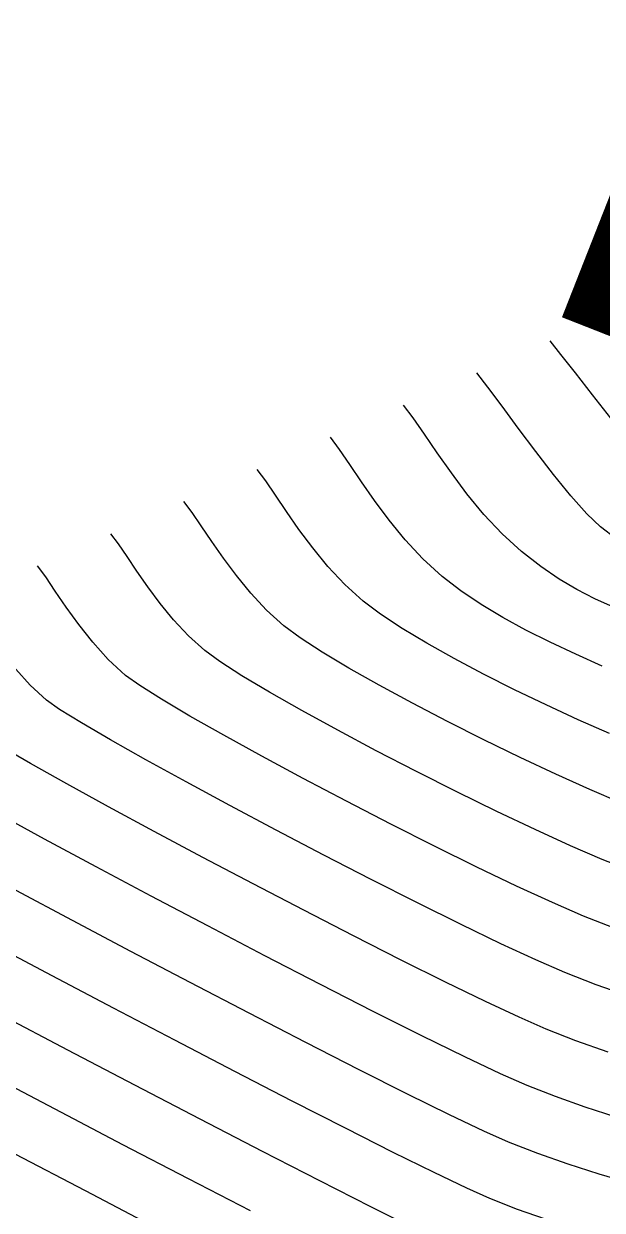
# Model space of a CAD drawing. Header units: feet. Extents: x 26064 to 27719, y 16802 to 28989.
# Drawn here: x 26190.41 to 26213.23, y 18081.21 to 18128 of the extents above; entities that cross this region are included whole.
import ezdxf

# ---------------------------------------------------------------- set-up
doc = ezdxf.new("R2010")
doc.units = ezdxf.units.FT
doc.header["$LTSCALE"] = 50
doc.header["$MEASUREMENT"] = 0
doc.linetypes.add('HIDDEN', pattern=[0.375, 0.25, -0.125])
doc.linetypes.add('HIDN25', pattern=[0.0938, 0.0625, -0.0313])
for name, color, linetype in [('CONT-MJR', 160, 'HIDDEN'), ('CONT-MNR', 55, 'HIDN25'), ('WATER', 5, 'Continuous')]:
    doc.layers.add(name, color=color, linetype=linetype)

msp = doc.modelspace()

# ---------------------------------------------------------------- linework, layer by layer
at = {"layer": 'CONT-MJR', "color": 7}
for p, q in [((26205.77532, 18112.45261, 595), (26205.39533, 18112.96164, 595)), ((26206.21773, 18111.81424, 595), (26205.77532, 18112.45261, 595)), ((26206.71998, 18111.08072, 595), (26206.21773, 18111.81424, 595)), ((26207.27951, 18110.28626, 595), (26206.71998, 18111.08072, 595)), ((26207.89374, 18109.46507, 595), (26207.27951, 18110.28626, 595)), ((26208.56012, 18108.65135, 595), (26207.89374, 18109.46507, 595)), ((26209.27606, 18107.8793, 595), (26208.56012, 18108.65135, 595)), ((26210.039, 18107.18313, 595), (26209.27606, 18107.8793, 595)), ((26210.79976, 18106.59275, 595), (26210.039, 18107.18313, 595)), ((26191.28287, 18106.18158, 600), (26190.96003, 18106.62031, 600)), ((26191.65877, 18105.62755, 600), (26191.28287, 18106.18158, 600)), ((26211.52375, 18106.10043, 595), (26210.79976, 18106.59275, 595)), ((26212.23033, 18105.68386, 595), (26211.52375, 18106.10043, 595)), ((26212.93884, 18105.32074, 595), (26212.23033, 18105.68386, 595)), ((26192.09049, 18104.99171, 600), (26191.65877, 18105.62755, 600)), ((26213.66862, 18104.98877, 595), (26212.93884, 18105.32074, 595)), ((26192.58083, 18104.30758, 600), (26192.09049, 18104.99171, 600)), ((26193.13257, 18103.60867, 600), (26192.58083, 18104.30758, 600)), ((26193.7485, 18102.9285, 600), (26193.13257, 18103.60867, 600)), ((26194.4314, 18102.30059, 600), (26193.7485, 18102.9285, 600)), ((26194.98591, 18101.90256, 600), (26194.4314, 18102.30059, 600)), ((26195.84656, 18101.36063, 600), (26194.98591, 18101.90256, 600)), ((26196.96779, 18100.69897, 600), (26195.84656, 18101.36063, 600)), ((26198.30403, 18099.94174, 600), (26196.96779, 18100.69897, 600)), ((26199.80971, 18099.11311, 600), (26198.30403, 18099.94174, 600)), ((26201.43927, 18098.23723, 600), (26199.80971, 18099.11311, 600)), ((26203.14714, 18097.33827, 600), (26201.43927, 18098.23723, 600)), ((26204.88775, 18096.4404, 600), (26203.14714, 18097.33827, 600)), ((26206.61554, 18095.56777, 600), (26204.88775, 18096.4404, 600)), ((26208.28493, 18094.74456, 600), (26206.61554, 18095.56777, 600)), ((26209.85036, 18093.99492, 600), (26208.28493, 18094.74456, 600)), ((26211.26627, 18093.34302, 600), (26209.85036, 18093.99492, 600)), ((26212.48709, 18092.81303, 600), (26211.26627, 18093.34302, 600)), ((26213.67669, 18092.34723, 600), (26212.48709, 18092.81303, 600)), ((26191.53054, 18090.45762, 605), (26189.16941, 18091.71064, 605)), ((26193.94868, 18089.1824, 605), (26191.53054, 18090.45762, 605)), ((26196.36924, 18087.91403, 605), (26193.94868, 18089.1824, 605)), ((26198.73763, 18086.68159, 605), (26196.36924, 18087.91403, 605)), ((26200.99925, 18085.51415, 605), (26198.73763, 18086.68159, 605)), ((26203.09951, 18084.44077, 605), (26200.99925, 18085.51415, 605)), ((26204.98382, 18083.49053, 605), (26203.09951, 18084.44077, 605)), ((26206.59757, 18082.69249, 605), (26204.98382, 18083.49053, 605)), ((26207.88619, 18082.07573, 605), (26206.59757, 18082.69249, 605)), ((26208.79507, 18081.66931, 605), (26207.88619, 18082.07573, 605)), ((26209.8873, 18081.2414, 605), (26208.79507, 18081.66931, 605)), ((26210.99563, 18080.85331, 605), (26209.8873, 18081.2414, 605))]:
    msp.add_line(p, q, dxfattribs=at)
at = {"layer": 'CONT-MNR', "color": 7, "extrusion": (0.783176, 0.6218, 0)}
msp.add_line((26211.59838, 18114.95792, 593), (26211.16945, 18115.49817, 593), dxfattribs=at)
at = {"layer": 'CONT-MNR', "color": 7, "extrusion": (0.786305, 0.617839, 0)}
msp.add_line((26212.17261, 18114.22712, 593), (26211.59838, 18114.95792, 593), dxfattribs=at)
at = {"layer": 'CONT-MNR', "color": 7, "extrusion": (0.791498, 0.611172, 0)}
msp.add_line((26208.71925, 18113.66415, 594), (26208.28239, 18114.22991, 594), dxfattribs=at)
at = {"layer": 'CONT-MNR', "color": 7, "extrusion": (0.787041, 0.616901, 0)}
msp.add_line((26212.84477, 18113.36958, 593), (26212.17261, 18114.22712, 593), dxfattribs=at)
at = {"layer": 'CONT-MNR', "color": 7}
for p, q in [((26209.27552, 18112.91818, 594), (26208.71925, 18113.66415, 594)), ((26209.91619, 18112.05453, 594), (26209.27552, 18112.91818, 594)), ((26199.95752, 18109.97185, 597), (26199.62121, 18110.42511, 597)), ((26204.24602, 18109.19531, 596), (26203.72997, 18109.93712, 596)), ((26200.77794, 18108.76224, 597), (26200.34235, 18109.40856, 597)), ((26201.26655, 18108.05988, 597), (26200.77794, 18108.76224, 597)), ((26197.82592, 18107.58736, 598), (26197.41479, 18108.19739, 598)), ((26213.77559, 18107.69199, 594), (26213.16052, 18108.15963, 594)), ((26194.14562, 18107.48623, 599), (26193.84709, 18107.88857, 599)), ((26198.28709, 18106.92445, 598), (26197.82592, 18107.58736, 598)), ((26194.48723, 18106.98621, 599), (26194.14562, 18107.48623, 599)), ((26202.41177, 18106.59506, 597), (26201.81041, 18107.32849, 597)), ((26206.91748, 18106.20662, 596), (26206.15379, 18106.89998, 596)), ((26195.30762, 18105.78902, 599), (26194.8739, 18106.41248, 599)), ((26203.07288, 18105.8866, 597), (26202.41177, 18106.59506, 597)), ((26199.99197, 18104.87322, 598), (26199.36799, 18105.54189, 598)), ((26196.32421, 18104.48873, 599), (26195.7904, 18105.13977, 599)), ((26200.67444, 18104.2536, 598), (26199.99197, 18104.87322, 598)), ((26210.21933, 18104.08763, 596), (26209.31115, 18104.58409, 596)), ((26206.30735, 18103.56591, 597), (26205.33132, 18104.15237, 597)), ((26198.14797, 18102.84289, 599), (26197.55292, 18103.27709, 599)), ((26203.22899, 18102.59042, 598), (26202.17942, 18103.21816, 598)), ((26190.67311, 18101.90958, 601), (26190.09878, 18102.54381, 601)), ((26200.10261, 18101.64131, 599), (26199.01182, 18102.29038, 599)), ((26209.76969, 18101.73533, 597), (26208.55146, 18102.34746, 597)), ((26191.30988, 18101.32408, 601), (26190.67311, 18101.90958, 601)), ((26205.74079, 18101.20361, 598), (26204.42821, 18101.91299, 598)), ((26208.56081, 18099.76004, 598), (26207.13043, 18100.48005, 598)), ((26209.99565, 18099.06133, 598), (26208.56081, 18099.76004, 598)), ((26190.68689, 18098.82193, 602), (26189.52483, 18099.49303, 602)), ((26192.11218, 18098.02337, 602), (26190.68689, 18098.82193, 602)), ((26211.39865, 18098.40168, 598), (26209.99565, 18099.06133, 598)), ((26207.49566, 18097.70845, 599), (26205.89803, 18098.51421, 599)), ((26193.75122, 18097.12368, 602), (26192.11218, 18098.02337, 602)), ((26209.06908, 18096.93658, 599), (26207.49566, 18097.70845, 599)), ((26191.23405, 18095.8486, 603), (26189.38591, 18096.8565, 603)), ((26195.55452, 18096.14918, 602), (26193.75122, 18097.12368, 602)), ((26197.47258, 18095.1262, 602), (26195.55452, 18096.14918, 602)), ((26199.45593, 18094.08104, 602), (26197.47258, 18095.1262, 602)), ((26204.11593, 18094.25543, 601), (26202.24454, 18095.21842, 601)), ((26205.93726, 18093.33421, 601), (26204.11593, 18094.25543, 601)), ((26194.64098, 18091.41668, 604), (26192.33311, 18092.63833, 604)), ((26199.91669, 18091.24918, 603), (26197.67141, 18092.42093, 603)), ((26196.98317, 18090.18657, 604), (26194.64098, 18091.41668, 604)), ((26212.98472, 18090.10166, 601), (26211.74868, 18090.58428, 601)), ((26204.19983, 18089.05171, 603), (26202.11265, 18090.11556, 603)), ((26192.15832, 18087.5264, 606), (26189.51691, 18088.91952, 606)), ((26206.11879, 18088.08927, 603), (26204.19983, 18089.05171, 603)), ((26212.18591, 18087.89563, 602), (26211.01028, 18088.35554, 602)), ((26213.45515, 18087.44857, 602), (26212.18591, 18087.89563, 602)), ((26191.64731, 18085.19827, 607), (26188.93579, 18086.62537, 607)), ((26211.38612, 18085.69002, 603), (26210.27188, 18086.1268, 603)), ((26209.53348, 18083.89805, 604), (26208.55306, 18084.33437, 604)), ((26196.9147, 18082.44567, 607), (26194.32618, 18083.79481, 607)), ((26202.09058, 18082.36694, 606), (26199.82555, 18083.52934, 606)), ((26213.1117, 18082.63904, 604), (26211.88428, 18083.0292, 604)), ((26199.3552, 18081.18159, 607), (26196.9147, 18082.44567, 607)), ((26205.81546, 18080.4936, 606), (26204.10772, 18081.34411, 606))]:
    msp.add_line(p, q, dxfattribs=at)
at = {"layer": 'CONT-MNR', "color": 7, "extrusion": (0.786524, 0.61756, 0)}
msp.add_line((26213.5675, 18112.44911, 593), (26212.84477, 18113.36958, 593), dxfattribs=at)
at = {"layer": 'CONT-MNR', "color": 7, "extrusion": (0.799592, 0.600544, 0)}
msp.add_line((26210.60627, 18111.13574, 594), (26209.91619, 18112.05453, 594), dxfattribs=at)
at = {"layer": 'CONT-MNR', "color": 7, "extrusion": (0.803079, 0.595873, 0)}
for p, q in [((26202.86346, 18111.21466, 596), (26202.50827, 18111.69337, 596)), ((26197.05157, 18108.72904, 598), (26196.73415, 18109.15684, 598))]:
    msp.add_line(p, q, dxfattribs=at)
at = {"layer": 'CONT-MNR', "color": 7, "extrusion": (0.825702, 0.564107, 0)}
for p, q in [((26203.26991, 18110.61974, 596), (26202.86346, 18111.21466, 596)), ((26200.34235, 18109.40856, 597), (26199.95752, 18109.97185, 597)), ((26197.41479, 18108.19739, 598), (26197.05157, 18108.72904, 598))]:
    msp.add_line(p, q, dxfattribs=at)
at = {"layer": 'CONT-MNR', "color": 7, "extrusion": (0.791203, 0.611554, 0)}
msp.add_line((26211.31074, 18110.22432, 594), (26210.60627, 18111.13574, 594), dxfattribs=at)
at = {"layer": 'CONT-MNR', "color": 7, "extrusion": (0.829248, 0.558881, 0)}
for p, q in [((26203.72997, 18109.93712, 596), (26203.26991, 18110.61974, 596)), ((26194.8739, 18106.41248, 599), (26194.48723, 18106.98621, 599))]:
    msp.add_line(p, q, dxfattribs=at)
at = {"layer": 'CONT-MNR', "color": 7, "extrusion": (0.77605, 0.630672, 0)}
msp.add_line((26211.99461, 18109.38281, 594), (26211.31074, 18110.22432, 594), dxfattribs=at)
at = {"layer": 'CONT-MNR', "color": 7, "extrusion": (0.802459, 0.596707, 0)}
for p, q in [((26204.82042, 18108.42284, 596), (26204.24602, 18109.19531, 596)), ((26201.81041, 18107.32849, 597), (26201.26655, 18108.05988, 597)), ((26198.80041, 18106.23413, 598), (26198.28709, 18106.92445, 598)), ((26195.7904, 18105.13977, 599), (26195.30762, 18105.78902, 599))]:
    msp.add_line(p, q, dxfattribs=at)
at = {"layer": 'CONT-MNR', "color": 7, "extrusion": (0.748469, 0.663169, 0)}
msp.add_line((26212.62287, 18108.67374, 594), (26211.99461, 18109.38281, 594), dxfattribs=at)
at = {"layer": 'CONT-MNR', "color": 7, "extrusion": (-0.691103, -0.722756, 0)}
msp.add_line((26213.16052, 18108.15963, 594), (26212.62287, 18108.67374, 594), dxfattribs=at)
at = {"layer": 'CONT-MNR', "color": 7, "extrusion": (0.773293, 0.634048, 0)}
for p, q in [((26205.45556, 18107.64823, 596), (26204.82042, 18108.42284, 596)), ((26199.36799, 18105.54189, 598), (26198.80041, 18106.23413, 598))]:
    msp.add_line(p, q, dxfattribs=at)
at = {"layer": 'CONT-MNR', "color": 7, "extrusion": (0.731121, 0.682248, 0)}
for p, q in [((26206.15379, 18106.89998, 596), (26205.45556, 18107.64823, 596)), ((26196.91106, 18103.85985, 599), (26196.32421, 18104.48873, 599))]:
    msp.add_line(p, q, dxfattribs=at)
at = {"layer": 'CONT-MNR', "color": 7, "extrusion": (0.608956, 0.793204, 0)}
msp.add_line((26207.65696, 18105.63891, 596), (26206.91748, 18106.20662, 596), dxfattribs=at)
at = {"layer": 'CONT-MNR', "color": 7, "extrusion": (-0.67219, -0.740379, 0)}
for p, q in [((26203.79596, 18105.23011, 597), (26203.07288, 18105.8866, 597)), ((26197.55292, 18103.27709, 599), (26196.91106, 18103.85985, 599))]:
    msp.add_line(p, q, dxfattribs=at)
at = {"layer": 'CONT-MNR', "color": 7, "extrusion": (-0.601664, -0.798749, 0)}
msp.add_line((26204.48589, 18104.71042, 597), (26203.79596, 18105.23011, 597), dxfattribs=at)
at = {"layer": 'CONT-MNR', "color": 7, "extrusion": (-0.559458, -0.828859, 0)}
msp.add_line((26208.45593, 18105.09962, 596), (26207.65696, 18105.63891, 596), dxfattribs=at)
at = {"layer": 'CONT-MNR', "color": 7, "extrusion": (0.516269, 0.856426, 0)}
msp.add_line((26209.31115, 18104.58409, 596), (26208.45593, 18105.09962, 596), dxfattribs=at)
at = {"layer": 'CONT-MNR', "color": 7, "extrusion": (-0.550881, -0.834584, 0)}
msp.add_line((26205.33132, 18104.15237, 597), (26204.48589, 18104.71042, 597), dxfattribs=at)
at = {"layer": 'CONT-MNR', "color": 7, "extrusion": (-0.595263, -0.803531, 0)}
msp.add_line((26201.3158, 18103.77847, 598), (26200.67444, 18104.2536, 598), dxfattribs=at)
at = {"layer": 'CONT-MNR', "color": 7, "extrusion": (-0.449527, -0.893267, 0)}
msp.add_line((26211.17723, 18103.60558, 596), (26210.21933, 18104.08763, 596), dxfattribs=at)
at = {"layer": 'CONT-MNR', "color": 7, "extrusion": (-0.544278, -0.838905, 0)}
msp.add_line((26202.17942, 18103.21816, 598), (26201.3158, 18103.77847, 598), dxfattribs=at)
at = {"layer": 'CONT-MNR', "color": 7, "extrusion": (-0.488116, -0.872779, 0)}
msp.add_line((26207.38903, 18102.96096, 597), (26206.30735, 18103.56591, 597), dxfattribs=at)
at = {"layer": 'CONT-MNR', "color": 7, "extrusion": (-0.425563, -0.904929, 0)}
msp.add_line((26212.18158, 18103.13326, 596), (26211.17723, 18103.60558, 596), dxfattribs=at)
at = {"layer": 'CONT-MNR', "color": 7, "extrusion": (0.46676, 0.884384, 0)}
msp.add_line((26208.55146, 18102.34746, 597), (26207.38903, 18102.96096, 597), dxfattribs=at)
at = {"layer": 'CONT-MNR', "color": 7, "extrusion": (-0.407363, -0.913266, 0)}
msp.add_line((26213.22911, 18102.66601, 596), (26212.18158, 18103.13326, 596), dxfattribs=at)
at = {"layer": 'CONT-MNR', "color": 7, "extrusion": (-0.538809, -0.842428, 0)}
msp.add_line((26199.01182, 18102.29038, 599), (26198.14797, 18102.84289, 599), dxfattribs=at)
at = {"layer": 'CONT-MNR', "color": 7, "extrusion": (-0.491843, -0.870684, 0)}
msp.add_line((26204.42821, 18101.91299, 598), (26203.22899, 18102.59042, 598), dxfattribs=at)
at = {"layer": 'CONT-MNR', "color": 7, "extrusion": (0.493478, 0.869758, 0)}
msp.add_line((26201.37849, 18100.91741, 599), (26200.10261, 18101.64131, 599), dxfattribs=at)
at = {"layer": 'CONT-MNR', "color": 7, "extrusion": (0.433455, 0.901175, 0)}
msp.add_line((26211.01882, 18101.13451, 597), (26209.76969, 18101.73533, 597), dxfattribs=at)
at = {"layer": 'CONT-MNR', "color": 7, "extrusion": (0.575919, 0.817507, 0)}
msp.add_line((26191.83013, 18100.95757, 601), (26191.30988, 18101.32408, 601), dxfattribs=at)
at = {"layer": 'CONT-MNR', "color": 7, "extrusion": (-0.461833, -0.886967, 0)}
msp.add_line((26207.13043, 18100.48005, 598), (26205.74079, 18101.20361, 598), dxfattribs=at)
at = {"layer": 'CONT-MNR', "color": 7, "extrusion": (-0.419237, -0.907877, 0)}
msp.add_line((26212.27391, 18100.55494, 597), (26211.01882, 18101.13451, 597), dxfattribs=at)
at = {"layer": 'CONT-MNR', "color": 7, "extrusion": (-0.526011, -0.850478, 0)}
msp.add_line((26192.68958, 18100.42601, 601), (26191.83013, 18100.95757, 601), dxfattribs=at)
at = {"layer": 'CONT-MNR', "color": 7, "extrusion": (0.480244, 0.877135, 0)}
msp.add_line((26202.79759, 18100.14043, 599), (26201.37849, 18100.91741, 599), dxfattribs=at)
at = {"layer": 'CONT-MNR', "color": 7, "extrusion": (0.405523, 0.914085, 0)}
msp.add_line((26213.51005, 18100.00654, 597), (26212.27391, 18100.55494, 597), dxfattribs=at)
at = {"layer": 'CONT-MNR', "color": 7, "extrusion": (-0.503832, -0.863802, 0)}
msp.add_line((26193.83957, 18099.75525, 601), (26192.68958, 18100.42601, 601), dxfattribs=at)
at = {"layer": 'CONT-MNR', "color": 7, "extrusion": (0.469412, 0.882979, 0)}
msp.add_line((26204.31806, 18099.33212, 599), (26202.79759, 18100.14043, 599), dxfattribs=at)
at = {"layer": 'CONT-MNR', "color": 7, "extrusion": (-0.490819, -0.871261, 0)}
msp.add_line((26195.23144, 18098.97116, 601), (26193.83957, 18099.75525, 601), dxfattribs=at)
at = {"layer": 'CONT-MNR', "color": 7, "extrusion": (-0.459724, -0.888062, 0)}
msp.add_line((26205.89803, 18098.51421, 599), (26204.31806, 18099.33212, 599), dxfattribs=at)
at = {"layer": 'CONT-MNR', "color": 7, "extrusion": (-0.481829, -0.876265, 0)}
msp.add_line((26196.81652, 18098.09957, 601), (26195.23144, 18098.97116, 601), dxfattribs=at)
at = {"layer": 'CONT-MNR', "color": 7, "extrusion": (-0.411599, -0.911365, 0)}
msp.add_line((26212.73349, 18097.79882, 598), (26211.39865, 18098.40168, 598), dxfattribs=at)
at = {"layer": 'CONT-MNR', "color": 7, "extrusion": (0.474837, 0.880074, 0)}
msp.add_line((26198.54618, 18097.16635, 601), (26196.81652, 18098.09957, 601), dxfattribs=at)
at = {"layer": 'CONT-MNR', "color": 7, "extrusion": (0.394547, 0.918876, 0)}
msp.add_line((26213.96389, 18097.27051, 598), (26212.73349, 18097.79882, 598), dxfattribs=at)
at = {"layer": 'CONT-MNR', "color": 7, "extrusion": (-0.468843, -0.883282, 0)}
msp.add_line((26200.37173, 18096.19735, 601), (26198.54618, 18097.16635, 601), dxfattribs=at)
at = {"layer": 'CONT-MNR', "color": 7, "extrusion": (0.429174, 0.903222, 0)}
msp.add_line((26210.57643, 18096.22035, 599), (26209.06908, 18096.93658, 599), dxfattribs=at)
at = {"layer": 'CONT-MNR', "color": 7, "extrusion": (-0.473996, -0.880527, 0)}
msp.add_line((26193.27064, 18094.75228, 603), (26191.23405, 18095.8486, 603), dxfattribs=at)
at = {"layer": 'CONT-MNR', "color": 7, "extrusion": (-0.463239, -0.886233, 0)}
msp.add_line((26202.24454, 18095.21842, 601), (26200.37173, 18096.19735, 601), dxfattribs=at)
at = {"layer": 'CONT-MNR', "color": 7, "extrusion": (0.415284, 0.909692, 0)}
msp.add_line((26211.97585, 18095.5815, 599), (26210.57643, 18096.22035, 599), dxfattribs=at)
at = {"layer": 'CONT-MNR', "color": 7, "extrusion": (-0.396506, -0.918032, 0)}
msp.add_line((26213.22549, 18095.04177, 599), (26211.97585, 18095.5815, 599), dxfattribs=at)
at = {"layer": 'CONT-MNR', "color": 7, "extrusion": (-0.363046, -0.931771, 0)}
msp.add_line((26214.40809, 18094.58099, 599), (26213.22549, 18095.04177, 599), dxfattribs=at)
at = {"layer": 'CONT-MNR', "color": 7, "extrusion": (-0.46999, -0.882672, 0)}
msp.add_line((26195.43625, 18093.59918, 603), (26193.27064, 18094.75228, 603), dxfattribs=at)
at = {"layer": 'CONT-MNR', "color": 7, "extrusion": (-0.461855, -0.886955, 0)}
msp.add_line((26201.45507, 18093.04005, 602), (26199.45593, 18094.08104, 602), dxfattribs=at)
at = {"layer": 'CONT-MNR', "color": 7, "extrusion": (0.470806, 0.882237, 0)}
msp.add_line((26192.33311, 18092.63833, 604), (26190.11678, 18093.82108, 604), dxfattribs=at)
at = {"layer": 'CONT-MNR', "color": 7, "extrusion": (-0.466318, -0.884617, 0)}
msp.add_line((26197.67141, 18092.42093, 603), (26195.43625, 18093.59918, 603), dxfattribs=at)
at = {"layer": 'CONT-MNR', "color": 7, "extrusion": (-0.457244, -0.889341, 0)}
msp.add_line((26203.42052, 18092.02954, 602), (26201.45507, 18093.04005, 602), dxfattribs=at)
at = {"layer": 'CONT-MNR', "color": 7, "extrusion": (-0.443997, -0.896028, 0)}
msp.add_line((26207.65985, 18092.48064, 601), (26205.93726, 18093.33421, 601), dxfattribs=at)
at = {"layer": 'CONT-MNR', "color": 7, "extrusion": (0.434581, 0.900633, 0)}
msp.add_line((26209.23506, 18091.72055, 601), (26207.65985, 18092.48064, 601), dxfattribs=at)
at = {"layer": 'CONT-MNR', "color": 7, "extrusion": (-0.451973, -0.892031, 0)}
msp.add_line((26205.30279, 18091.07584, 602), (26203.42052, 18092.02954, 602), dxfattribs=at)
at = {"layer": 'CONT-MNR', "color": 7, "extrusion": (-0.421333, -0.906906, 0)}
msp.add_line((26210.61422, 18091.07982, 601), (26209.23506, 18091.72055, 601), dxfattribs=at)
at = {"layer": 'CONT-MNR', "color": 7, "extrusion": (-0.458715, -0.888583, 0)}
msp.add_line((26202.11265, 18090.11556, 603), (26199.91669, 18091.24918, 603), dxfattribs=at)
at = {"layer": 'CONT-MNR', "color": 7, "extrusion": (-0.445484, -0.89529, 0)}
msp.add_line((26207.05238, 18090.20526, 602), (26205.30279, 18091.07584, 602), dxfattribs=at)
at = {"layer": 'CONT-MNR', "color": 7, "extrusion": (-0.400283, -0.916392, 0)}
msp.add_line((26211.74868, 18090.58428, 601), (26210.61422, 18091.07982, 601), dxfattribs=at)
at = {"layer": 'CONT-MNR', "color": 7, "extrusion": (-0.461971, -0.886895, 0)}
msp.add_line((26199.30247, 18088.97848, 604), (26196.98317, 18090.18657, 604), dxfattribs=at)
at = {"layer": 'CONT-MNR', "color": 7, "extrusion": (0.436809, 0.899554, 0)}
msp.add_line((26208.61982, 18089.44414, 602), (26207.05238, 18090.20526, 602), dxfattribs=at)
at = {"layer": 'CONT-MNR', "color": 7, "extrusion": (0.331875, 0.943323, 0)}
msp.add_line((26214.34962, 18089.62146, 601), (26212.98472, 18090.10166, 601), dxfattribs=at)
at = {"layer": 'CONT-MNR', "color": 7, "extrusion": (-0.423986, -0.905669, 0)}
msp.add_line((26209.95562, 18088.81879, 602), (26208.61982, 18089.44414, 602), dxfattribs=at)
at = {"layer": 'CONT-MNR', "color": 7, "extrusion": (-0.458613, -0.888636, 0)}
msp.add_line((26201.54167, 18087.82286, 604), (26199.30247, 18088.97848, 604), dxfattribs=at)
at = {"layer": 'CONT-MNR', "color": 7, "extrusion": (-0.402155, -0.915571, 0)}
msp.add_line((26211.01028, 18088.35554, 602), (26209.95562, 18088.81879, 602), dxfattribs=at)
at = {"layer": 'CONT-MNR', "color": 7, "extrusion": (0.440297, 0.897852, 0)}
msp.add_line((26207.81008, 18087.25988, 603), (26206.11879, 18088.08927, 603), dxfattribs=at)
at = {"layer": 'CONT-MNR', "color": 7, "extrusion": (-0.464516, -0.885565, 0)}
msp.add_line((26194.7979, 18086.14183, 606), (26192.15832, 18087.5264, 606), dxfattribs=at)
at = {"layer": 'CONT-MNR', "color": 7, "extrusion": (0.45457, 0.890711, 0)}
msp.add_line((26203.64354, 18086.75018, 604), (26201.54167, 18087.82286, 604), dxfattribs=at)
at = {"layer": 'CONT-MNR', "color": 7, "extrusion": (-0.427858, -0.903846, 0)}
msp.add_line((26209.21426, 18086.59517, 603), (26207.81008, 18087.25988, 603), dxfattribs=at)
at = {"layer": 'CONT-MNR', "color": 7, "extrusion": (-0.449317, -0.893372, 0)}
msp.add_line((26205.55087, 18085.7909, 604), (26203.64354, 18086.75018, 604), dxfattribs=at)
at = {"layer": 'CONT-MNR', "color": 7, "extrusion": (-0.404927, -0.914349, 0)}
msp.add_line((26210.27188, 18086.1268, 603), (26209.21426, 18086.59517, 603), dxfattribs=at)
at = {"layer": 'CONT-MNR', "color": 7, "extrusion": (0.462333, 0.886706, 0)}
msp.add_line((26197.37415, 18084.79856, 606), (26194.7979, 18086.14183, 606), dxfattribs=at)
at = {"layer": 'CONT-MNR', "color": 7, "extrusion": (0.441845, 0.897091, 0)}
msp.add_line((26207.20645, 18084.97547, 604), (26205.55087, 18085.7909, 604), dxfattribs=at)
at = {"layer": 'CONT-MNR', "color": 7, "extrusion": (-0.332591, -0.943071, 0)}
msp.add_line((26212.55952, 18085.2762, 603), (26211.38612, 18085.69002, 603), dxfattribs=at)
at = {"layer": 'CONT-MNR', "color": 7, "extrusion": (-0.464073, -0.885797, 0)}
msp.add_line((26194.32618, 18083.79481, 607), (26191.64731, 18085.19827, 607), dxfattribs=at)
at = {"layer": 'CONT-MNR', "color": 7, "extrusion": (-0.307792, -0.951454, 0)}
msp.add_line((26213.78009, 18084.88135, 603), (26212.55952, 18085.2762, 603), dxfattribs=at)
at = {"layer": 'CONT-MNR', "color": 7, "extrusion": (0.45978, 0.888033, 0)}
msp.add_line((26199.82555, 18083.52934, 606), (26197.37415, 18084.79856, 606), dxfattribs=at)
at = {"layer": 'CONT-MNR', "color": 7, "extrusion": (-0.429858, -0.902897, 0)}
msp.add_line((26208.55306, 18084.33437, 604), (26207.20645, 18084.97547, 604), dxfattribs=at)
at = {"layer": 'CONT-MNR', "color": 7, "extrusion": (-0.364049, -0.93138, 0)}
msp.add_line((26210.68863, 18083.44654, 604), (26209.53348, 18083.89805, 604), dxfattribs=at)
at = {"layer": 'CONT-MNR', "color": 7, "extrusion": (0.464437, 0.885606, 0)}
msp.add_line((26192.8467, 18081.97478, 608), (26189.96403, 18083.48654, 608), dxfattribs=at)
at = {"layer": 'CONT-MNR', "color": 7, "extrusion": (-0.329547, -0.944139, 0)}
msp.add_line((26211.88428, 18083.0292, 604), (26210.68863, 18083.44654, 604), dxfattribs=at)
at = {"layer": 'CONT-MNR', "color": 7, "extrusion": (-0.452251, -0.891891, 0)}
msp.add_line((26204.10772, 18081.34411, 606), (26202.09058, 18082.36694, 606), dxfattribs=at)
at = {"layer": 'CONT-MNR', "color": 7, "extrusion": (-0.283736, -0.958902, 0)}
msp.add_line((26214.3622, 18082.26902, 604), (26213.1117, 18082.63904, 604), dxfattribs=at)
at = {"layer": 'CONT-MNR', "color": 7, "extrusion": (-0.462807, -0.886459, 0)}
msp.add_line((26195.62634, 18080.52357, 608), (26192.8467, 18081.97478, 608), dxfattribs=at)
at = {"layer": 'WATER', "linetype": 'Continuous', "const_width": 8, "flags": 128}
msp.add_lwpolyline([(26213.10262, 18120.14653), (26260.12127, 18101.65937), (26293.04278, 18080.87237), (26314.47306, 18078.3662), (26333.85148, 18079.7332), (26452.72699, 18067.46349), (26536.83767, 18066.99596), (26567.66957, 18075.46925), (26627.79181, 18103.97027), (26669.41487, 18113.98413), (26756.51501, 18123.99801)], dxfattribs=at)

doc.saveas('drawing.dxf')
